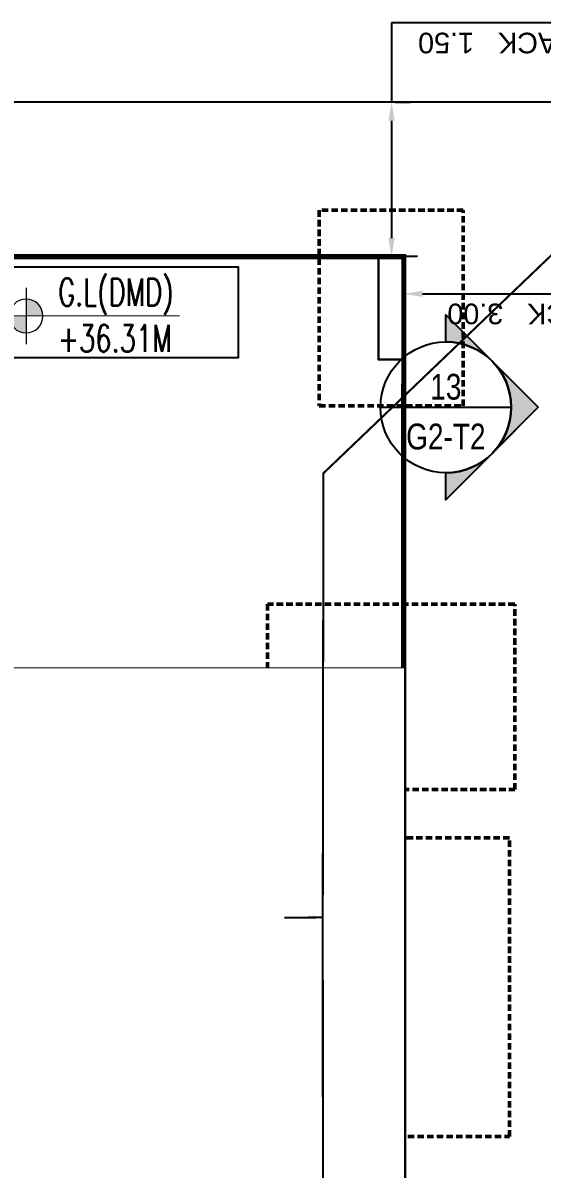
# Model space of a CAD drawing. Header units: centimetres. Extents: x -6122352 to 6876996, y -1694241 to 2592194.
# Drawn here: x 254538 to 259579, y -28556 to -17424 of the extents above; entities that cross this region are included whole.
import ezdxf
from ezdxf.enums import TextEntityAlignment as Align
from ezdxf.xclip import XClip

# ---------------------------------------------------------------- set-up
doc = ezdxf.new("R2010")
doc.units = ezdxf.units.CM
doc.header["$MEASUREMENT"] = 0
doc.header["$XCLIPFRAME"] = 2
doc.header["$PDMODE"] = 66
doc.header["$PDSIZE"] = 100
for name, pattern in [('CENTER', [2, 1.25, -0.25, 0.25, -0.25]), ('DASHED2', [0.375, 0.25, -0.125]), ('XR-AR-END-SETTING OUT PLAN$0$23261-XR-AR-SI-GF$0$HIDDEN', [0.375, 0.25, -0.125]), ('XR-AR-END-SETTING OUT PLAN$0$23585-XR-AR-END-GROUND FLOOR$0$23261-XR-AR-SI-GF$0$HIDDEN', [0.375, 0.25, -0.125]), ('XR-AR-END-SETTING OUT PLAN$0$23585-XR-AR-END-GROUND FLOOR$0$945-4P-1-101-GROUND FLOOR PLAN$0$XR-MIDDLE-GROUND FLOOR PLAN$0$HIDDEN2', [0.1875, 0.125, -0.0625]), ('XR-AR-END-SETTING OUT PLAN$0$23585-XR-AR-END-GROUND FLOOR$0$XR-END-GROUND FLOOR PLAN$0$HIDDEN2', [0.1875, 0.125, -0.0625])]:
    doc.linetypes.add(name, pattern=pattern)
doc.layers.get('Defpoints').update_dxf_attribs({"color": 255, "linetype": 'CENTER'})
for name, color, linetype in [('00-MI-DIM', 7, 'Continuous'), ('23585-XR-AR-BOUNDARY WALLS AND SETBACKS$0$setback', 7, 'XR-AR-END-SETTING OUT PLAN$0$23261-XR-AR-SI-GF$0$HIDDEN'), ('@MI-MEP', 7, 'Continuous'), ('@MI-REF LAYER', 7, 'Continuous'), ('B_TH_4', 7, 'Continuous'), ('XR-AR-END-SETTING OUT PLAN$0$23585-XR-AR-END-GROUND FLOOR$0$A-Flor-Strs', 1, 'Continuous'), ('XREF1$0$S-LEVELS', 2, 'Continuous'), ('XREF1$0$TYPICAL NEW PROFILE', 3, 'Continuous')]:
    doc.layers.add(name, color=color, linetype=linetype)
doc.layers.add('23585-XR-AR-DAMAC PLOT LIMITS$0$1-End units', color=7, linetype='Continuous', lineweight=5, true_color=0xf8991e)
for name, color, linetype, lineweight in [('@ Foundations', 4, 'DASHED2', 50), ('A-ANNO-TEXT', 3, 'Continuous', 25), ('XR-AR-END-SETTING OUT PLAN$0$23585-XR-AR-END-GROUND FLOOR$0$A-DOOR-FULL', 1, 'Continuous', 9), ('XR-AR-END-SETTING OUT PLAN$0$23585-XR-AR-END-GROUND FLOOR$0$A-FLOR-OVHD', 9, 'XR-AR-END-SETTING OUT PLAN$0$23585-XR-AR-END-GROUND FLOOR$0$23261-XR-AR-SI-GF$0$HIDDEN', 15), ('XR-AR-END-SETTING OUT PLAN$0$23585-XR-AR-END-GROUND FLOOR$0$A-GLAZ-SILL', 8, 'Continuous', 5), ('XR-AR-END-SETTING OUT PLAN$0$23585-XR-AR-END-GROUND FLOOR$0$A-GLAZ-WNDO', 232, 'Continuous', 9), ('XR-AR-END-SETTING OUT PLAN$0$23585-XR-AR-END-GROUND FLOOR$0$A-WALL', 7, 'Continuous', 30), ('XR-AR-END-SETTING OUT PLAN$0$23585-XR-AR-END-GROUND FLOOR$0$S-COLS', 51, 'Continuous', 40), ('XR-AR-END-SETTING OUT PLAN$0$23585-XR-AR-END-GROUND FLOOR$0$S-COLS-PATT', 8, 'Continuous', 5), ('XREF1$0$36-TAGLVL', 23, 'Continuous', 9)]:
    doc.layers.add(name, color=color, linetype=linetype, lineweight=lineweight)
doc.styles.add('Arial Narrow', font='ARIALN.TTF', dxfattribs={"width": 0.95, "height": 500})
doc.styles.get("Standard").update_dxf_attribs({"font": 'arial.ttf'})
doc.styles.add('XREF1$0$DLT_TEXT', font='romans.shx', dxfattribs={"width": 0.7})
doc.dimstyles.get("Standard").update_dxf_attribs({"dimtxt": 5, "dimasz": 0.5, "dimexe": 0.18, "dimexo": 0.0625, "dimgap": 0.09, "dimtad": 0, "dimtih": 1, "dimtoh": 1, "dimdec": 0, "dimzin": 0, "dimdsep": 46, "dimtxsty": 'Standard', "dimcen": 0.09, "dimadec": 0, "dimazin": 0, "dimtfac": 1, "dimtdec": 0, "dimtofl": 0, "dimtmove": 0, "dimatfit": 3, "dimfxl": 1, "dimtolj": 1, "dimtzin": 0, "dimarcsym": 0})

# ---------------------------------------------------------------- blocks, each defined once
blk = doc.blocks.new('23585-XR-AR-BOUNDARY WALLS AND SETBACKS')
at = {"layer": '23585-XR-AR-BOUNDARY WALLS AND SETBACKS$0$setback', "ltscale": 40, "const_width": 0.05}
blk.add_lwpolyline([(496580.6473652254, 2769073.976298682), (496576.4944421992, 2769069.443943275), (496572.4410719261, 2769065.019975719), (496568.3876262872, 2769060.59632591), (496564.3340242032, 2769056.172523637), (496560.2806491082, 2769051.748750815), (496556.1261357174, 2769047.214635852), (496570.5033332864, 2769034.040914127), (496574.6580102807, 2769038.575207643), (496578.7114474207, 2769042.998848177), (496582.7648017814, 2769047.422598367), (496586.8184059503, 2769051.846602918), (496590.8715976098, 2769056.270193815), (496595.0251845858, 2769060.803090301), (496580.6473652254, 2769073.976298682)], dxfattribs=at)
blk = doc.blocks.new('A$C9d9485f6')
at = {"layer": 'A-ANNO-TEXT', "rotation": 312.4881850805905}
blk.add_blockref('23585-XR-AR-BOUNDARY WALLS AND SETBACKS', (-2377088.534775567, -1504219.252137818), dxfattribs=at)
blk = doc.blocks.new('23585-XR-AR-DAMAC PLOT LIMITS')
at = {"layer": '23585-XR-AR-DAMAC PLOT LIMITS$0$1-End units', "color": 251, "true_color": 0x636466}
blk.add_lwpolyline([(496599.2638999997, 2769060.988299999), (496593.0834999997, 2769054.2435), (496575.3885000004, 2769070.4573), (496581.5680999998, 2769077.2015)], close=True, dxfattribs=at)
blk = doc.blocks.new('A$Cf093b529')
at = {"layer": 'A-ANNO-TEXT'}
blk.add_blockref('23585-XR-AR-DAMAC PLOT LIMITS', (-495391.9901121984, -2768603.441896566), dxfattribs=at)
blk = doc.blocks.new('*U35')
for points in [[(91, -5.684341886080801e-14), (41, -5.684341886080801e-14), (41, 1021), (91, 1021)], [(0, 0), (38, -5.684341886080801e-14), (38, -50), (50, -50), (50, -249.999999999997), (0, -249.999999999997)], [(1100, 2.842170943040401e-14), (1062, -2.842170943040401e-14), (1062, -49.99999999999997), (1050, -49.99999999999997), (1050, -249.999999999997), (1100, -249.999999999997)]]:
    blk.add_lwpolyline(points, close=True)
at = {"color": 8, "linetype": 'XR-AR-END-SETTING OUT PLAN$0$23585-XR-AR-END-GROUND FLOOR$0$XR-END-GROUND FLOOR PLAN$0$HIDDEN2'}
blk.add_arc((41, -5.684341886080801e-14), 1021, 1.594950045944486e-15, 90, dxfattribs=at)
at = {"layer": 'XR-AR-END-SETTING OUT PLAN$0$23585-XR-AR-END-GROUND FLOOR$0$A-GLAZ-SILL', "linetype": 'XR-AR-END-SETTING OUT PLAN$0$23585-XR-AR-END-GROUND FLOOR$0$945-4P-1-101-GROUND FLOOR PLAN$0$XR-MIDDLE-GROUND FLOOR PLAN$0$HIDDEN2', "ltscale": 3}
blk.add_lwpolyline([(0, 0), (1100, 0), (1100, -249.999999999997), (0, -249.999999999997)], close=True, dxfattribs=at)
blk = doc.blocks.new('*U37')
for points in [[(91, -5.684341886080801e-14), (41, -5.684341886080801e-14), (41, 1021), (91, 1021)], [(0, 0), (38, -5.684341886080801e-14), (38, -50), (50, -50), (50, -109.9999999801787), (0, -109.9999999801787)], [(1100, 2.842170943040401e-14), (1062, -2.842170943040401e-14), (1062, -49.99999999999997), (1050, -49.99999999999997), (1050, -109.9999999801786), (1100, -109.9999999801786)]]:
    blk.add_lwpolyline(points, close=True)
at = {"color": 8, "linetype": 'XR-AR-END-SETTING OUT PLAN$0$23585-XR-AR-END-GROUND FLOOR$0$XR-END-GROUND FLOOR PLAN$0$HIDDEN2'}
blk.add_arc((41, -5.684341886080801e-14), 1021, 1.594950045944486e-15, 90, dxfattribs=at)
at = {"layer": 'XR-AR-END-SETTING OUT PLAN$0$23585-XR-AR-END-GROUND FLOOR$0$A-GLAZ-SILL', "linetype": 'XR-AR-END-SETTING OUT PLAN$0$23585-XR-AR-END-GROUND FLOOR$0$945-4P-1-101-GROUND FLOOR PLAN$0$XR-MIDDLE-GROUND FLOOR PLAN$0$HIDDEN2', "ltscale": 3}
blk.add_lwpolyline([(0, 0), (1100, 0), (1100, -109.9999999801786), (0, -109.9999999801786)], close=True, dxfattribs=at)
blk = doc.blocks.new('XR-AR-END-SETTING OUT PLAN$0$23585-XR-AR-END-GROUND FLOOR$0$A$C75a8815d')
at = {"layer": 'XR-AR-END-SETTING OUT PLAN$0$23585-XR-AR-END-GROUND FLOOR$0$S-COLS', "color": 252, "lineweight": 30}
for points in [[(-0.02841067314147949, 3499.999932765961), (-0.02841019630432129, 2699.999933242798), (249.9715893268585, 2699.999932765961), (249.9715902805328, 3499.999933004379)], [(3.814697265625e-06, 0.001664876937866211), (3.814697265625e-06, 550.001665353775), (250.0000038146973, 550.0016646385193), (250.0000038146973, 0.001665115356445312)], [(-0.02838230133056641, -3999.998283624649), (-0.0283818244934082, -2999.99828338623), (249.9716181755066, -2999.998282670975), (249.9716184139252, -3999.998283147812)]]:
    blk.add_lwpolyline(points, close=True, dxfattribs=at)
blk = doc.blocks.new('XR-AR-END-SETTING OUT PLAN')
at = {"layer": 'XR-AR-END-SETTING OUT PLAN$0$23585-XR-AR-END-GROUND FLOOR$0$A-FLOR-OVHD', "color": 8}
blk.add_line((3200.106140449643, 10249.99855422974), (3200.106631532311, 8999.99834060669), dxfattribs=at)
at = {"layer": 'XR-AR-END-SETTING OUT PLAN$0$23585-XR-AR-END-GROUND FLOOR$0$A-FLOR-OVHD', "color": 8, "ltscale": 5}
for p, q in [((4150.149359419942, 9210.30683708191), (3250.158987239003, 9610.350899219513)), ((3250.158987298608, 9210.306836605072), (4150.149360194802, 9610.350899219513))]:
    blk.add_line(p, q, dxfattribs=at)
blk.add_lwpolyline([(3250.158987298608, 9210.306836605072), (4150.149359419942, 9210.30683708191), (4150.149360194802, 9610.350899219513), (3250.158987239003, 9610.350899219513)], close=True, dxfattribs=at)
at = {"layer": 'XR-AR-END-SETTING OUT PLAN$0$23585-XR-AR-END-GROUND FLOOR$0$A-Flor-Strs', "color": 8}
for p, q in [((3000.102111771703, 10249.9985537529), (3000.102079167962, 8999.993498325348)), ((3300.102112427354, 10249.99855422974), (3300.102079108357, 8999.99349784851)), ((3300.102093592286, 9549.99603509903), (3171.357380345464, 9681.451865673065)), ((3000.102095738053, 9549.996026039124), (3300.102093592286, 9549.99603509903)), ((3300.102093592286, 9549.99603509903), (3171.35738016665, 9418.540202617645))]:
    blk.add_line(p, q, dxfattribs=at)
at = {"layer": 'XR-AR-END-SETTING OUT PLAN$0$23585-XR-AR-END-GROUND FLOOR$0$A-GLAZ-SILL', "color": 8}
blk.add_line((3250.100986972451, 6049.997144699097), (3250.10133947432, 8199.998291492462), dxfattribs=at)
at = {"layer": 'XR-AR-END-SETTING OUT PLAN$0$23585-XR-AR-END-GROUND FLOOR$0$A-GLAZ-WNDO', "color": 8}
for p, q in [((3000.101339235902, 8199.998291015625), (3000.101339116693, 8149.998291015625)), ((3150.101339295506, 8149.998290538788), (3000.101339116693, 8149.998291015625)), ((3150.100986912847, 6099.997143745422), (3150.101339116693, 8199.998291015625)), ((3150.101339116693, 8199.998291015625), (3150.101339295506, 8149.998290538788)), ((3000.101213410497, 7447.998108863831), (3000.101213350892, 7497.998109340668)), ((3000.101213350892, 7497.998109340668), (3150.101213827729, 7497.998108386993)), ((3150.101213827729, 7497.998108386993), (3150.101213887334, 7447.998108863831)), ((3150.101213887334, 7447.998108863831), (3000.101213410497, 7447.998108863831)), ((3000.100987270474, 6746.998107910156), (3000.100986436009, 6796.998108863831)), ((3000.100986436009, 6796.998108863831), (3150.100987270474, 6796.998108863831)), ((3150.100987270474, 6796.998108863831), (3150.100986376405, 6746.998108863831)), ((3150.100986376405, 6746.998108863831), (3000.100987270474, 6746.998107910156)), ((3000.100986972451, 6049.997144699097), (3000.100986972451, 6099.997144699097)), ((3000.100986972451, 6099.997144699097), (3150.100986912847, 6099.997143745422)), ((3000.100986972451, 6049.997144699097), (3250.100986972451, 6049.997144699097)), ((3150.100986912847, 6099.997143745422), (3150.100987151265, 6049.997144699097))]:
    blk.add_line(p, q, dxfattribs=at)
for points in [[(3000.101213350892, 7497.998109340668), (3000.101339116693, 8149.998291015625)], [(3250.122793927789, 8199.997313976288), (3000.101339235902, 8199.998291015625)], [(3050.101339116693, 8149.998291015625), (3050.101213350892, 7497.998108863831)], [(3000.100986972451, 6099.997144699097), (3000.101213410497, 7447.998108863831)], [(3050.101213291287, 7447.998109340668), (3050.100986912847, 6796.998107910156)], [(3050.100986853242, 6746.998108386993), (3050.1009863168, 6099.997145175934)]]:
    blk.add_lwpolyline(points, dxfattribs=at)
at = {"layer": 'XR-AR-END-SETTING OUT PLAN$0$23585-XR-AR-END-GROUND FLOOR$0$A-WALL', "color": 8}
for points in [[(9250.102083459496, 6650.001490592957), (9050.100989297032, 6650.001235485077), (9050.10098965466, 8750.000639915466), (6850.11106570065, 8750.002635478973), (6850.111066058278, 8700.0026679039), (6750.111065879464, 8700.002668380737), (6750.111065879464, 8750.000871658325), (6650.111065939069, 8750.000871658325), (6650.111065283418, 8850.002022743225), (6950.111065164208, 8850.002250671387), (6950.111065879464, 8899.99970960617), (7050.111065879464, 8899.99970817566), (7050.11106570065, 8850.002797603607), (9050.099628582597, 8850.000640392303), (9050.10098899901, 10349.9981546402), (7050.11106581986, 10349.99975156784), (7050.111065998673, 9799.999710083008), (6950.11106570065, 9799.999708652496), (6950.112433806062, 10550.00580835342), (7050.108891561627, 10550.00580835342), (7050.104876235127, 10449.99988079071), (9050.099116638303, 10449.9981546402), (9049.948119357228, 19523.36598014832), (9249.950268521905, 19523.36597967148)], [(4790.1072358042, 8749.999267578125), (3250.101112738252, 8749.997854709625), (3250.123472645879, 8199.998291492462), (3000.123275354505, 8199.998291015625), (3000.100934281945, 8999.998242855072), (4540.107388034463, 8999.998847484589), (4540.107358470559, 9049.998554706573), (4790.107358232141, 9049.99855518341)], [(5650.11106570065, 8750.000054359436), (4790.107256367803, 8749.999291419983), (4790.107256188989, 8850.000108718872), (5650.111065641046, 8850.001082897186)], [(3250.12934859097, 5750.006791114807), (3250.100409820676, 5750.006854534149), (3250.100986972451, 6049.997144699097), (3000.129348531365, 6049.997144699097), (3000.129348650575, 5499.999974727631), (3250.129348769784, 5500.006791591644)], [(3250.129348710179, 5499.998108386993), (7760.105232134461, 5500.00174665451), (7760.105232253671, 5750.00045633316), (3250.129348531365, 5749.997789859772)]]:
    blk.add_lwpolyline(points, close=True, dxfattribs=at)
blk.add_lwpolyline([(3850.106042101979, 10500.01968860626), (5750.107330158353, 10500.00084400177), (5750.107415214181, 10250.00188541412), (4790.107357934117, 10249.9985537529), (4790.107358291745, 10149.99855566025), (4540.107357993722, 10149.99855566025), (4540.10735835135, 10249.9985537529), (3000.102095916867, 10249.99855327606), (3000.102079048753, 11999.99910259247), (3250.104392960668, 11999.99910163879), (3250.104392841458, 11100.02067995071), (3850.106042161584, 11100.02068090439), (3850.10604198277, 10499.99947547913)], dxfattribs=at)
at = {"layer": 'XR-AR-END-SETTING OUT PLAN$0$23585-XR-AR-END-GROUND FLOOR$0$A-DOOR-FULL', "color": 8, "xscale": -1, "rotation": 270}
blk.add_blockref('*U35', (4790.107358232141, 9049.99855518341), dxfattribs=at)
at = {"layer": 'XR-AR-END-SETTING OUT PLAN$0$23585-XR-AR-END-GROUND FLOOR$0$A-DOOR-FULL', "color": 8, "xscale": 0.9090909090912127, "yscale": 0.9090909090912127, "zscale": 0.9090909090912127, "rotation": 179.9999999999999}
blk.add_blockref('*U37', (6650.111066237092, 8750.001082897186), dxfattribs=at)
at = {"layer": 'XR-AR-END-SETTING OUT PLAN$0$23585-XR-AR-END-GROUND FLOOR$0$S-COLS-PATT', "color": 8}
blk.add_blockref('XR-AR-END-SETTING OUT PLAN$0$23585-XR-AR-END-GROUND FLOOR$0$A$C75a8815d', (3000.129344239831, 5499.998310089111), dxfattribs=at)
blk = doc.blocks.new('END UNIT')
at = {"xscale": 0.001, "yscale": 0.001, "zscale": 0.001}
blk.add_blockref('XR-AR-END-SETTING OUT PLAN', (-9.150201729830158, 0), dxfattribs=at)
blk = doc.blocks.new('TH_4')
blk.add_blockref('END UNIT', (495802.3053798428, 2769130.514097063))
blk = doc.blocks.new('A$C780da55d')
at = {"layer": 'B_TH_4', "xscale": 1.000039159572381, "yscale": 1.000039159572381, "zscale": 1.000039159572381}
blk.add_blockref('TH_4', (-495814.0704651335, -2769239.302089663), dxfattribs=at)
blk = doc.blocks.new('23585-XR-AR-MALDIVE-2$0$TH_4')
blk.add_blockref('A$C780da55d', (495794.655359471, 2769130.864096801))
at = {"layer": '@ Foundations', "linetype": 'DASHED2', "ltscale": 0.25}
for points in [[(495795.1303292943, 2769137.659769025), (495797.4303292944, 2769137.659769025), (495797.4303292944, 2769140.559769025), (495795.1303292943, 2769140.559769025)], [(495797.4803292943, 2769135.389769025), (495797.4803292943, 2769137.189769024), (495795.0803292943, 2769137.189769024), (495795.0803292943, 2769135.389769025)], [(495795.5803292943, 2769131.564769024), (495796.9803292943, 2769131.564769024), (495796.9803292943, 2769133.464769024), (495795.5803292943, 2769133.464769024)]]:
    blk.add_lwpolyline(points, close=True, dxfattribs=at)
blk = doc.blocks.new('A$Ce1b57c37')
at = {"color": 1, "true_color": 0xeb0000, "const_width": 0.009999999999999998}
blk.add_lwpolyline([(33.14809512952343, 3.175623714923859e-05), (27.1480902954936, 2.741534262895584e-05), (21.14795034984127, 0.0001705361064523458), (15.1480929767713, 0.0003013100940734148), (9.147940682712942, 0.0001618568785488605), (0.0007176180370151997, 0.0002176063135266304), (0, 24.00040909252129), (9.14820589730516, 24.00016884296201), (15.14792815688998, 24.00018552900292), (21.1482155630365, 24.00017752288841), (27.148220396135, 24.00018186192028), (33.1480777701363, 24.00005108956248), (42.29799145227298, 24.00001933355816), (42.29800881072879, -2.328306436538696e-10)], close=True, dxfattribs=at)
blk = doc.blocks.new('XREF1$0$LVL  ATTR')
at = {"color": 7}
blk.add_wipeout([(-0.33727806633866564, 0.38352486299273547), (1.8973092599409713, 0.38352486299273547), (1.8973092599409713, -0.45047952129880775), (-0.33727806633866564, -0.4504795212988073)], dxfattribs=at)
at = {"layer": 'XREF1$0$36-TAGLVL', "extrusion": (-4.888139810645865e-07, 1.406522031717416e-17, 0.9999999999998805)}
h = blk.add_hatch(color=252, dxfattribs=at)
h.paths.add_polyline_path([(-0.06536514837319736, 0.1562500046566129, 0.4142135623730951), (-0.2216151483731973, 4.656612873077392e-09), (-0.06536514837319736, 4.656612873077392e-09)])
h.paths.add_polyline_path([(0.09088485162680264, 4.656612873077392e-09), (-0.06536514837319736, 4.656612873077392e-09), (-0.06536514837319736, -0.1562499953433871, 0.4142135623730951)])
at = {"layer": 'XREF1$0$36-TAGLVL', "extrusion": (-4.888139810645865e-07, 1.406522031717408e-17, 0.9999999999998805)}
for p, q in [((-0.06536515014719235, -0.2604166821887048), (-0.06536515014719235, 0.2604166511446238)), ((1.351057254982072, -1.396983861923218e-08, 5.262988010916589e-07), (-0.3253053234689158, -1.396983861923218e-08, -1.018362459642307e-07))]:
    blk.add_line(p, q, dxfattribs=at)
blk.add_circle((-0.06536514830387681, -4.494034574497252e-25, 3.195139836529895e-08), 0.15625, dxfattribs=at)
at = {"layer": 'XREF1$0$S-LEVELS', "color": 1}
blk.add_lwpolyline([(-0.3372780663386656, 0.3835248629927364), (1.897309259940972, 0.3835248629927364), (1.897309259940972, -0.4504795212988069), (-0.3372780663386656, -0.4504795212988069)], close=True, dxfattribs=at)
at = {"layer": 'XREF1$0$TYPICAL NEW PROFILE', "color": 3, "style": 'XREF1$0$DLT_TEXT', "width": 0.7}
for tag, p in [('+0.00M', (0.2413431143818681, 0.067100426539497, -0.0001437184612911057)), ('S.S.L', (0.2413431143818681, -0.3452672204089993, -0.0001437184612911057))]:
    blk.add_attdef(tag, p, '', height=0.2500000000000001, dxfattribs=at)
blk = doc.blocks.new('*D670')
at = {"color": 0, "lineweight": -2, "transparency": 16777216}
for p, q in [((494320.6672410564, 2767860.650126175), (494320.6672410564, 2767861.125932108)), ((494317.6701051506, 2767860.969779567), (494317.6701051506, 2767860.765932107)), ((494320.4872410564, 2767860.945932108), (494317.8501051505, 2767860.945932108))]:
    blk.add_line(p, q, dxfattribs=at)
at = {"color": 0, "transparency": 16777216}
for points in [[(494317.8501051505, 2767860.975932107), (494317.8501051505, 2767860.915932108), (494317.6701051506, 2767860.945932108)], [(494320.4872410564, 2767860.975932107), (494320.4872410564, 2767860.915932108), (494320.6672410564, 2767860.945932108)]]:
    blk.add_solid(points, dxfattribs=at)
at = {"layer": 'Defpoints', "color": 0, "transparency": 16777216}
for p in [(494317.6701051506, 2767861.032279567), (494317.6701051506, 2767860.945932108), (494320.6672410564, 2767860.587626175)]:
    blk.add_point(p, dxfattribs=at)
at = {"color": 0, "transparency": 16777216, "insert": (494319.1686731034, 2767861.139410961), "char_height": 0.2, "attachment_point": 5}
blk.add_mtext('\\A1;SET BACK   3.00', dxfattribs=at)
blk = doc.blocks.new('*D672')
at = {"color": 0, "lineweight": -2, "transparency": 16777216}
for p, q in [((494320.538500854, 2767860.584432052), (494320.9693519794, 2767860.584432052)), ((494320.7893519794, 2767859.264347592), (494320.7893519794, 2767860.404432052)), ((494320.7547726692, 2767859.084347592), (494320.6093519795, 2767859.084347592)), ((494320.7893519794, 2767858.314887374), (494320.7893519794, 2767859.084347592)), ((494318.2967462495, 2767858.314887374), (494320.7893519794, 2767858.314887374))]:
    blk.add_line(p, q, dxfattribs=at)
at = {"color": 0, "transparency": 16777216}
for points in [[(494320.7593519794, 2767860.404432052), (494320.8193519795, 2767860.404432052), (494320.7893519794, 2767860.584432052)], [(494320.7593519794, 2767859.264347592), (494320.8193519795, 2767859.264347592), (494320.7893519794, 2767859.084347592)]]:
    blk.add_solid(points, dxfattribs=at)
at = {"layer": 'Defpoints', "color": 0, "transparency": 16777216}
for p in [(494320.476000854, 2767860.584432052), (494320.7893519794, 2767860.584432052), (494320.8172726692, 2767859.084347592)]:
    blk.add_point(p, dxfattribs=at)
at = {"color": 0, "transparency": 16777216, "insert": (494319.4530491152, 2767858.508298015), "char_height": 0.2, "attachment_point": 5}
blk.add_mtext('\\A1;SET BACK   1.50', dxfattribs=at)
blk = doc.blocks.new('*U1449')
h = blk.add_hatch(color=94)
edge = h.paths.add_edge_path()
edge.add_line((2.073107351624285e-14, 6.35), (2.604757391419942e-14, 8.98025612106915))
edge.add_line((2.604757391419942e-14, 8.98025612106915), (8.980256121069157, -2.309263891220326e-14))
edge.add_line((8.980256121069157, -2.266361413514196e-14), (-1.4210854715202e-14, -8.980256121069157))
edge.add_line((-1.476770798400783e-14, -8.980256121069157), (-1.396315395812787e-14, -6.35))
edge.add_arc((-4.934941344458703e-16, 1.059254079499799e-29), 6.35, 269.9999999999999, 449.9999999999998)
at = {"color": 94}
blk.add_line((-6.35, -5.639932965095795e-15), (6.35, -1.127986593019159e-14), dxfattribs=at)
for points in [[(2.073107351624285e-14, 6.35), (2.604757391419942e-14, 8.98025612106915), (8.980256121069157, -2.266361413514196e-14), (-1.476770798400783e-14, -8.980256121069157), (-1.396315395812787e-14, -6.35, 0.9999999999999994)], [(4.490128060534564, -4.490128060534602, 0.4142135623730951), (4.490128060534587, 4.490128060534556), (8.980256121069157, -3.50714666583527e-14), (4.49012806053457, -4.490128060534602)]]:
    blk.add_lwpolyline(points, format="xyb", close=True)
blk.add_circle((-1.409983241273949e-15, -5.639932965095795e-15), 6.35, dxfattribs=at)
at = {"style": 'Arial Narrow', "width": 0.95, "flags": 8}
blk.add_attdef('VIEWNUMBER', text='', height=2.5, dxfattribs=at).set_placement((-1.409983241273949e-15, -5.639932965095795e-15), align=Align.BOTTOM_CENTER)
blk.add_attdef('SHEETNUMBER', text='', height=2.5, dxfattribs=at).set_placement((-1.409983241273949e-15, -1.587500000000005), align=Align.TOP_CENTER)
blk = doc.blocks.new('A$C112ef4d4')
at = {"color": 1, "true_color": 0xeb0000, "const_width": 0.01}
blk.add_lwpolyline([(37.1698325475445, -20.28184755099937), (31.16982771351468, -20.28185189189389), (25.16968776786234, -20.28170877089724), (19.16983039479237, -20.28157799737528), (13.16967810073402, -20.28171745035797), (4.022455036058091, -20.281661700923), (4.021737418021075, 3.718529785517603), (13.16994331532624, 3.71828953595832), (19.16966557491105, 3.718306221533567), (25.16995298105758, 3.718298215884715), (31.16995781415608, 3.71830255491659), (37.16981518815737, 3.718171782325953), (46.31972887029406, 3.718140026554465), (46.31974622921553, -20.28187930723652)], close=True, dxfattribs=at)
dim = blk.add_linear_dim(base=(4.022396791086067, -18.4200499006547), p1=(7.019532696926035, -18.77835583360866), p2=(4.022396791086067, -18.33370244083926), text='SET BACK   <>', dimstyle='Standard', override={"dimtxt": 0.2, "dimtad": 1, "dimtih": 0, "dimdec": 2})
dim.commit()
dim.dimension.update_dxf_attribs({"geometry": '*D670', "text_midpoint": (5.520964743976947, -18.22657104674727), "insert": (-494313.6477083595, -2767879.365982008)})
dim = blk.add_linear_dim(base=(7.141643619979732, -18.78154995618388), p1=(7.16956430952996, -20.28163441689685), p2=(6.828292494348716, -18.7815499571152), angle=90, text='SET BACK   <>', dimstyle='Standard', override={"dimtxt": 0.2, "dimtad": 1, "dimtih": 0, "dimdec": 2, "dimtmove": 1})
dim.commit()
dim.dimension.update_dxf_attribs({"geometry": '*D672', "text_midpoint": (6.411279653548263, -21.05109463445842), "dimtype": 128, "insert": (-494313.6477083595, -2767879.365982008)})

msp = doc.modelspace()

# ---------------------------------------------------------------- hatches: boundary and pattern name
at = {"layer": '@MI-REF LAYER'}
h = msp.add_hatch(dxfattribs=at)
h.set_pattern_fill('ANSI31', color=256, scale=1999.999998458916, angle=186.7183412143764)
h.set_pattern_definition([(231.7183412143764, (-2377109729.195271, -1504175463.930205), (196.2436825049419, -154.8819453021617), [])])
h.paths.add_polyline_path([(258238.6345431232, -23693.87067401649), (258236.1733345794, -37967.70156504092), (251985.9725265825, -37966.6238554892), (251986.1590092483, -37665.99425261968), (228184.7256183745, -37661.89022445171), (228184.808428029, -37962.5198730612), (221934.5629241293, -37961.44215887308), (221937.0688220707, -23687.61127508846)])

# ---------------------------------------------------------------- block references
at = {"layer": '@MI-REF LAYER', "xscale": 1000, "yscale": 1000, "zscale": 1000}
msp.add_blockref('A$C9d9485f6', (-23958.95045533385, 48155.57226163784), dxfattribs=at)
at = {"layer": '@MI-REF LAYER', "xscale": 1000, "yscale": 1000, "zscale": 1000, "rotation": 312.4882903633292}
msp.add_blockref('A$Cf093b529', (-891608.7329339073, 539022.7201118186), dxfattribs=at)

# ---------------------------------------------------------------- next in the draw order: block references
at = {"layer": '@MI-REF LAYER'}
ref = msp.add_blockref('23585-XR-AR-MALDIVE-2$0$TH_4', (496531862.6518488, 2769026790.212156), dxfattribs=dict(at, xscale=1000, yscale=1000, zscale=1000, rotation=179.990120614956))
XClip(ref).set_block_clipping_path([(495835.39537108876, 2769130.5141232912), (495835.3953539361, 2769154.454143234), (495826.3054396999, 2769154.4141747453), (495820.3055804926, 2769154.4143055174), (495814.3055779119, 2769154.414301179), (495808.30529029947, 2769154.414309184), (495802.305568452, 2769154.414292499), (495793.3573820614, 2769154.4545278503), (495793.35807989165, 2769130.514348154)])

# ---------------------------------------------------------------- next in the draw order: linework, layer by layer
at = {"layer": '@MI-REF LAYER', "const_width": 5}
msp.add_lwpolyline([(258238.634543112, -23693.87067400433), (258236.2180296548, -37967.70157294949), (251985.9725264526, -37966.6238555865), (251986.7797316914, -37665.99448723189), (228185.346340906, -37661.8904589927), (228184.8084277615, -37962.51987325845), (221934.5629241398, -37961.44215888456), (221937.0688220153, -23687.61127513919)], close=True, dxfattribs=at)

# ---------------------------------------------------------------- next in the draw order: block references
at = {"layer": '00-MI-DIM'}
ref = msp.add_blockref('*U1449', (258644.7178540814, -21157.66270997136), dxfattribs=dict(at, xscale=100, yscale=100, zscale=100))
ref.add_attrib('VIEWNUMBER', '13', dxfattribs={"layer": '0', "height": 250, "style": 'Arial Narrow', "width": 0.95}).set_placement((258644.7178540814, -21157.66270997136), align=Align.BOTTOM_CENTER)
ref.add_attrib('SHEETNUMBER', 'G2-T2', dxfattribs={"layer": '0', "height": 250, "style": 'Arial Narrow', "width": 0.95}).set_placement((258644.7178540814, -21316.41270997136), align=Align.TOP_CENTER)
at = {"layer": '@MI-MEP', "color": 10, "xscale": 999.9999999999999, "yscale": 999.9999999999999, "zscale": 999.9999999999999, "rotation": 179.9918337880914}
msp.add_blockref('A$Ce1b57c37', (261236.8702080962, -18194.22488699015), dxfattribs=at)

# ---------------------------------------------------------------- next in the draw order: block references
at = {"layer": '@MI-REF LAYER', "color": 7}
ref = msp.add_blockref('XREF1$0$LVL  ATTR', (254637.0792047101, -20270.77694473937, 0.1511171693096003), dxfattribs=dict(at, xscale=-1051.480567989675, yscale=1051.480567989676, zscale=1051.480567989675, rotation=179.9901630537804))
ref.add_attrib('S.S.L', 'G.L(DMD)', (254880.1427358578, -20170.64704326066), dxfattribs={"layer": 'XREF1$0$TYPICAL NEW PROFILE', "color": 3, "height": 262.8701419974187, "rotation": 359.990166348486, "style": 'XREF1$0$DLT_TEXT', "width": 0.7})
ref.add_attrib('+0.00M', '+36.31M', (254877.840087211, -20619.98164597145), dxfattribs={"layer": 'XREF1$0$TYPICAL NEW PROFILE', "color": 3, "height": 262.8701419974187, "rotation": 359.990166348486, "style": 'XREF1$0$DLT_TEXT', "width": 0.7})

# ---------------------------------------------------------------- next in the draw order: wipeouts: each hides what was drawn before it
at = {"color": 10}
msp.add_wipeout([(258238.63454312316, -23693.870674016485), (258236.1733345794, -37967.7015650409), (251985.97252658248, -37966.62385548919), (251986.15900924834, -37665.9942526197), (228184.72561837448, -37661.8902244517), (228184.80842802903, -37962.519873061196), (221934.56292412934, -37961.442158873055), (221937.06882207075, -23687.611275088457)], dxfattribs=at).dxf.layer = '@MI-REF LAYER'

# ---------------------------------------------------------------- next in the draw order: linework, layer by layer
at = {"layer": '@MI-REF LAYER', "color": 1, "const_width": 19.99999999999999}
msp.add_lwpolyline([(261137.3092878273, -18276.01519769583), (257455.8149921752, -21798.45606859434), (257449.642725403, -26112.05663703931), (257076.6261260528, -26114.61470989035), (257449.642725403, -26112.05663703931), (257455.8376982953, -38272.97657411039), (261109.9980822997, -41947.32410689986)], dxfattribs=at)

# ---------------------------------------------------------------- next in the draw order: wipeouts: each hides what was drawn before it
at = {"color": 10}
msp.add_wipeout([(257068.06301171464, -24266.24641390094), (250098.5794684781, -24273.20100314622), (250102.2715596239, -27973.199161888355), (257071.75510312326, -27966.244572930038), (257068.0630135921, -24266.246415950656)], dxfattribs=at).dxf.layer = '@MI-REF LAYER'

# ---------------------------------------------------------------- next in the draw order: block references
at = {"layer": '@MI-REF LAYER', "color": 10, "xscale": 1000, "yscale": 1000, "zscale": 1000, "rotation": 179.990120614893}
msp.add_blockref('A$C112ef4d4', (265255.8280328969, -38476.79746516186), dxfattribs=at)

doc.saveas('drawing.dxf')
